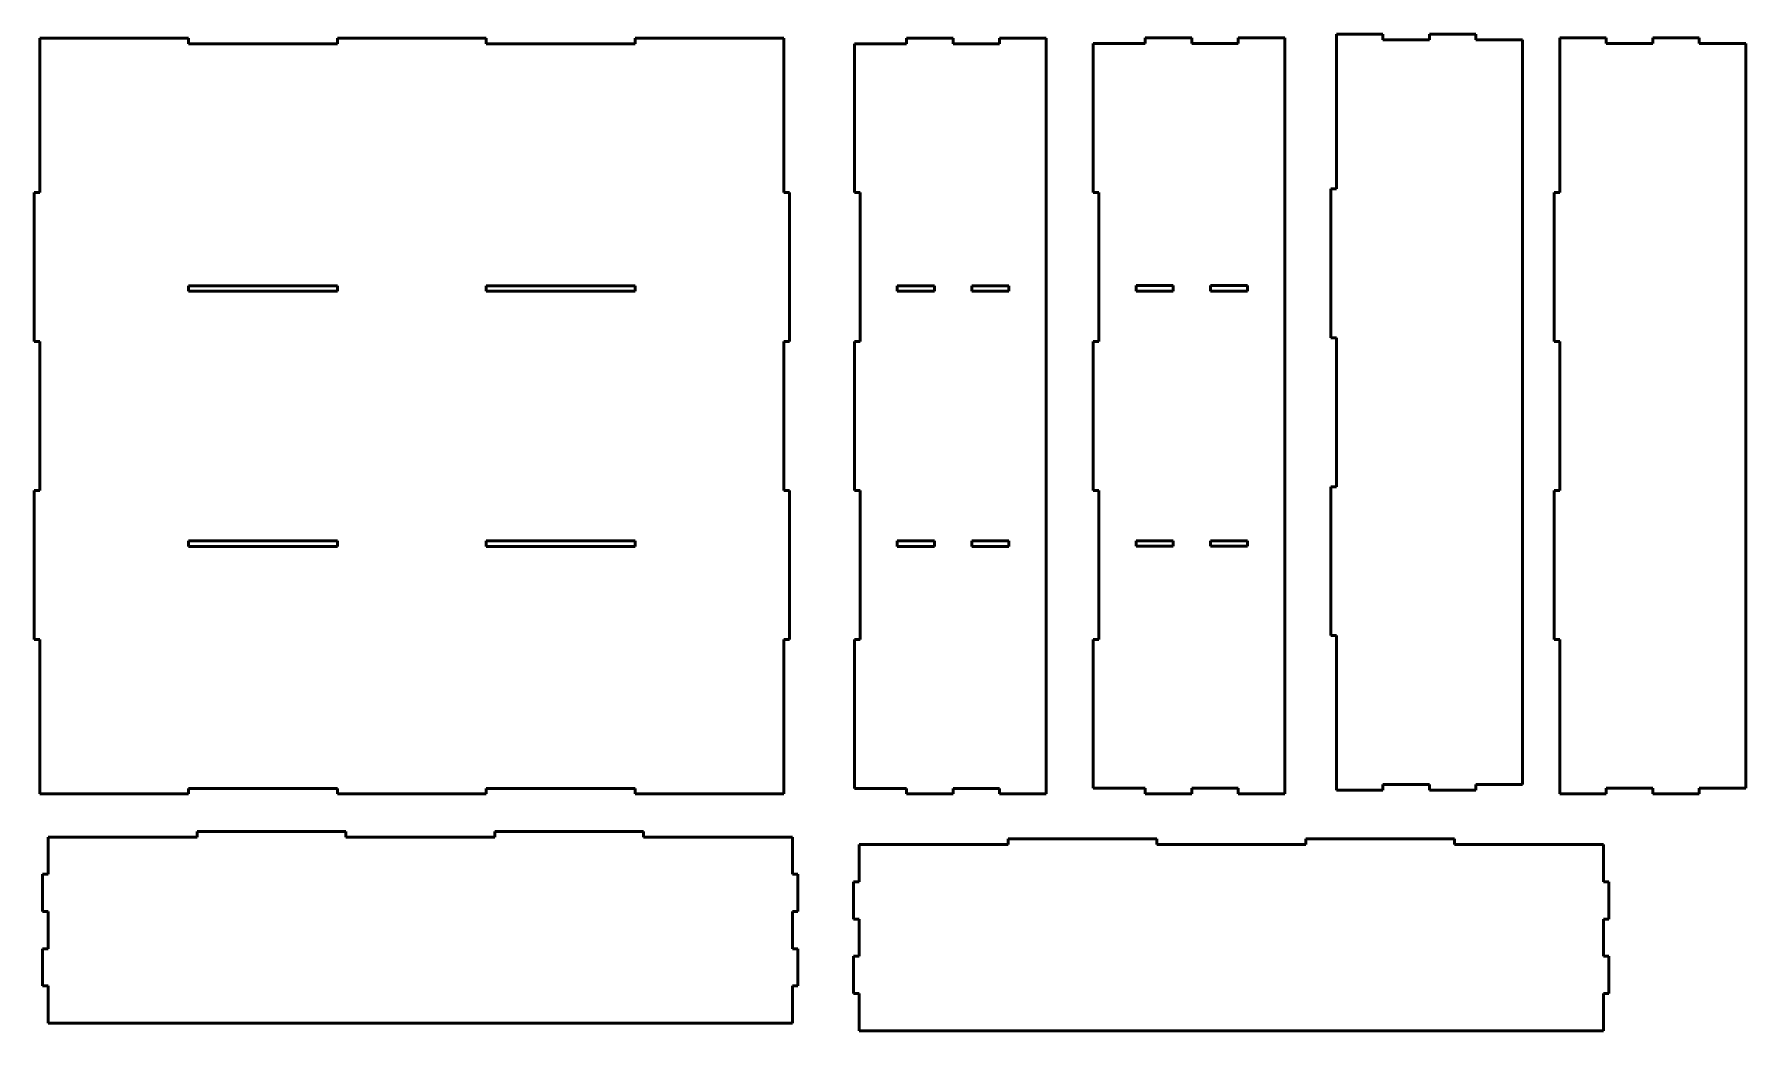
# Model space of a CAD drawing. Header units: millimetres. Extents: x 20 to 940, y 244 to 779.
import ezdxf

# ---------------------------------------------------------------- set-up
doc = ezdxf.new("R2010")
doc.units = ezdxf.units.MM
doc.layers.add('Visible (ANSI)', color=7, linetype='Continuous', lineweight=50)

msp = doc.modelspace()

# ---------------------------------------------------------------- linework, layer by layer
at = {"layer": 'Visible (ANSI)'}
for p, q in [((23.16, 776.7), (23.16, 693.7)), ((103.16, 776.7), (23.16, 776.7)), ((103.16, 773.7), (103.16, 776.7)), ((183.16, 773.7), (103.16, 773.7)), ((183.16, 776.7), (183.16, 773.7)), ((263.16, 776.7), (183.16, 776.7)), ((263.16, 773.7), (263.16, 776.7)), ((343.16, 773.7), (263.16, 773.7)), ((343.16, 776.7), (343.16, 773.7)), ((423.16, 776.7), (343.16, 776.7)), ((423.16, 693.7), (423.16, 776.7)), ((461.07, 773.7), (461.07, 693.7)), ((489.07, 773.7), (461.07, 773.7)), ((489.07, 776.7), (489.07, 773.7)), ((514.07, 776.7), (489.07, 776.7)), ((514.07, 773.7), (514.07, 776.7)), ((539.07, 773.7), (514.07, 773.7)), ((539.07, 776.7), (539.07, 773.7)), ((564.07, 776.7), (539.07, 776.7)), ((564.07, 370.7), (564.07, 776.7)), ((589.37, 773.76), (589.37, 693.76)), ((617.37, 773.76), (589.37, 773.76)), ((617.37, 776.76), (617.37, 773.76)), ((642.37, 776.76), (617.37, 776.76)), ((642.37, 773.76), (642.37, 776.76)), ((667.37, 773.76), (642.37, 773.76)), ((667.37, 776.76), (667.37, 773.76)), ((692.37, 776.76), (667.37, 776.76)), ((692.37, 370.76), (692.37, 776.76)), ((720.08, 778.76), (720.08, 695.76)), ((745.08, 778.76), (720.08, 778.76)), ((745.08, 775.76), (745.08, 778.76)), ((770.08, 775.76), (745.08, 775.76)), ((770.08, 778.76), (770.08, 775.76)), ((795.08, 778.76), (770.08, 778.76)), ((795.08, 775.76), (795.08, 778.76)), ((820.08, 775.76), (795.08, 775.76)), ((820.08, 375.76), (820.08, 775.76)), ((840.12, 776.76), (840.12, 693.76)), ((865.12, 776.76), (840.12, 776.76)), ((865.12, 773.76), (865.12, 776.76)), ((890.12, 773.76), (865.12, 773.76)), ((890.12, 776.76), (890.12, 773.76)), ((915.12, 776.76), (890.12, 776.76)), ((915.12, 773.76), (915.12, 776.76)), ((940.12, 773.76), (915.12, 773.76)), ((940.12, 373.76), (940.12, 773.76)), ((20.16, 693.7), (20.16, 613.7)), ((23.16, 693.7), (20.16, 693.7)), ((426.16, 693.7), (423.16, 693.7)), ((426.16, 613.7), (426.16, 693.7)), ((461.07, 693.7), (464.07, 693.7)), ((464.07, 693.7), (464.07, 613.7)), ((589.37, 693.76), (592.37, 693.76)), ((592.37, 693.76), (592.37, 613.76)), ((717.08, 695.76), (717.08, 615.76)), ((720.08, 695.76), (717.08, 695.76)), ((837.12, 693.76), (837.12, 613.76)), ((840.12, 693.76), (837.12, 693.76)), ((103.16, 640.7), (103.16, 643.7)), ((103.16, 643.7), (183.16, 643.7)), ((183.16, 640.7), (103.16, 640.7)), ((183.16, 643.7), (183.16, 640.7)), ((263.16, 643.7), (343.16, 643.7)), ((263.16, 640.7), (263.16, 643.7)), ((343.16, 640.7), (263.16, 640.7)), ((343.16, 643.7), (343.16, 640.7)), ((484.07, 643.7), (504.07, 643.7)), ((484.07, 640.7), (484.07, 643.7)), ((504.07, 640.7), (484.07, 640.7)), ((504.07, 643.7), (504.07, 640.7)), ((524.07, 640.7), (524.07, 643.7)), ((524.07, 643.7), (544.07, 643.7)), ((544.07, 640.7), (524.07, 640.7)), ((544.07, 643.7), (544.07, 640.7)), ((612.37, 643.76), (632.37, 643.76)), ((612.37, 640.76), (612.37, 643.76)), ((632.37, 640.76), (612.37, 640.76)), ((632.37, 643.76), (632.37, 640.76)), ((652.37, 640.76), (652.37, 643.76)), ((652.37, 643.76), (672.37, 643.76)), ((672.37, 640.76), (652.37, 640.76)), ((672.37, 643.76), (672.37, 640.76)), ((20.16, 613.7), (23.16, 613.7)), ((23.16, 613.7), (23.16, 533.7)), ((423.16, 613.7), (426.16, 613.7)), ((423.16, 533.7), (423.16, 613.7)), ((461.07, 613.7), (461.07, 533.7)), ((464.07, 613.7), (461.07, 613.7)), ((589.37, 613.76), (589.37, 533.76)), ((592.37, 613.76), (589.37, 613.76)), ((717.08, 615.76), (720.08, 615.76)), ((720.08, 615.76), (720.08, 535.76)), ((837.12, 613.76), (840.12, 613.76)), ((840.12, 613.76), (840.12, 533.76)), ((20.16, 533.7), (20.16, 453.7)), ((23.16, 533.7), (20.16, 533.7)), ((426.16, 533.7), (423.16, 533.7)), ((426.16, 453.7), (426.16, 533.7)), ((461.07, 533.7), (464.07, 533.7)), ((464.07, 533.7), (464.07, 453.7)), ((589.37, 533.76), (592.37, 533.76)), ((592.37, 533.76), (592.37, 453.76)), ((717.08, 535.76), (717.08, 455.76)), ((720.08, 535.76), (717.08, 535.76)), ((837.12, 533.76), (837.12, 453.76)), ((840.12, 533.76), (837.12, 533.76)), ((103.16, 503.7), (103.16, 506.7)), ((103.16, 506.7), (183.16, 506.7)), ((183.16, 506.7), (183.16, 503.7)), ((263.16, 506.7), (343.16, 506.7)), ((263.16, 503.7), (263.16, 506.7)), ((343.16, 506.7), (343.16, 503.7)), ((484.07, 506.7), (504.07, 506.7)), ((484.07, 503.7), (484.07, 506.7)), ((504.07, 506.7), (504.07, 503.7)), ((524.07, 506.7), (544.07, 506.7)), ((524.07, 503.7), (524.07, 506.7)), ((544.07, 506.7), (544.07, 503.7)), ((612.37, 506.76), (632.37, 506.76)), ((612.37, 503.76), (612.37, 506.76)), ((632.37, 506.76), (632.37, 503.76)), ((652.37, 506.76), (672.37, 506.76)), ((652.37, 503.76), (652.37, 506.76)), ((672.37, 506.76), (672.37, 503.76)), ((183.16, 503.7), (103.16, 503.7)), ((343.16, 503.7), (263.16, 503.7)), ((504.07, 503.7), (484.07, 503.7)), ((544.07, 503.7), (524.07, 503.7)), ((632.37, 503.76), (612.37, 503.76)), ((672.37, 503.76), (652.37, 503.76)), ((20.16, 453.7), (23.16, 453.7)), ((23.16, 453.7), (23.16, 370.7)), ((423.16, 370.7), (423.16, 453.7)), ((423.16, 453.7), (426.16, 453.7)), ((461.07, 453.7), (461.07, 373.7)), ((464.07, 453.7), (461.07, 453.7)), ((589.37, 453.76), (589.37, 373.76)), ((592.37, 453.76), (589.37, 453.76)), ((717.08, 455.76), (720.08, 455.76)), ((720.08, 455.76), (720.08, 372.76)), ((837.12, 453.76), (840.12, 453.76)), ((840.12, 453.76), (840.12, 370.76)), ((23.16, 370.7), (103.16, 370.7)), ((103.16, 373.7), (183.16, 373.7)), ((103.16, 370.7), (103.16, 373.7)), ((183.16, 373.7), (183.16, 370.7)), ((183.16, 370.7), (263.16, 370.7)), ((263.16, 373.7), (343.16, 373.7)), ((263.16, 370.7), (263.16, 373.7)), ((343.16, 373.7), (343.16, 370.7)), ((343.16, 370.7), (423.16, 370.7)), ((461.07, 373.7), (489.07, 373.7)), ((489.07, 373.7), (489.07, 370.7)), ((489.07, 370.7), (514.07, 370.7)), ((514.07, 373.7), (539.07, 373.7)), ((514.07, 370.7), (514.07, 373.7)), ((539.07, 373.7), (539.07, 370.7)), ((539.07, 370.7), (564.07, 370.7)), ((589.37, 373.76), (617.37, 373.76)), ((617.37, 373.76), (617.37, 370.76)), ((617.37, 370.76), (642.37, 370.76)), ((642.37, 373.76), (667.37, 373.76)), ((642.37, 370.76), (642.37, 373.76)), ((667.37, 373.76), (667.37, 370.76)), ((667.37, 370.76), (692.37, 370.76)), ((720.08, 372.76), (745.08, 372.76)), ((745.08, 375.76), (770.08, 375.76)), ((745.08, 372.76), (745.08, 375.76)), ((770.08, 375.76), (770.08, 372.76)), ((770.08, 372.76), (795.08, 372.76)), ((795.08, 375.76), (820.08, 375.76)), ((795.08, 372.76), (795.08, 375.76)), ((840.12, 370.76), (865.12, 370.76)), ((865.12, 373.76), (890.12, 373.76)), ((865.12, 370.76), (865.12, 373.76)), ((890.12, 373.76), (890.12, 370.76)), ((890.12, 370.76), (915.12, 370.76)), ((915.12, 373.76), (940.12, 373.76)), ((915.12, 370.76), (915.12, 373.76)), ((187.65, 350.6), (107.65, 350.6)), ((107.65, 350.6), (107.65, 347.6)), ((187.65, 347.6), (187.65, 350.6)), ((267.65, 350.6), (267.65, 347.6)), ((347.65, 350.6), (267.65, 350.6)), ((347.65, 347.6), (347.65, 350.6)), ((27.65, 347.6), (27.65, 327.6)), ((107.65, 347.6), (27.65, 347.6)), ((267.65, 347.6), (187.65, 347.6)), ((427.65, 347.6), (347.65, 347.6)), ((427.65, 327.6), (427.65, 347.6)), ((463.58, 343.54), (463.58, 323.54)), ((543.58, 343.54), (463.58, 343.54)), ((623.58, 346.54), (543.58, 346.54)), ((543.58, 346.54), (543.58, 343.54)), ((623.58, 343.54), (623.58, 346.54)), ((703.58, 343.54), (623.58, 343.54)), ((703.58, 346.54), (703.58, 343.54)), ((783.58, 346.54), (703.58, 346.54)), ((783.58, 343.54), (783.58, 346.54)), ((863.58, 343.54), (783.58, 343.54)), ((863.58, 323.54), (863.58, 343.54)), ((24.65, 327.6), (24.65, 307.6)), ((27.65, 327.6), (24.65, 327.6)), ((430.65, 327.6), (427.65, 327.6)), ((430.65, 307.6), (430.65, 327.6)), ((460.58, 323.54), (460.58, 303.54)), ((463.58, 323.54), (460.58, 323.54)), ((866.58, 323.54), (863.58, 323.54)), ((866.58, 303.54), (866.58, 323.54)), ((24.65, 307.6), (27.65, 307.6)), ((27.65, 307.6), (27.65, 287.6)), ((427.65, 307.6), (430.65, 307.6)), ((427.65, 287.6), (427.65, 307.6)), ((460.58, 303.54), (463.58, 303.54)), ((463.58, 303.54), (463.58, 283.54)), ((863.58, 303.54), (866.58, 303.54)), ((863.58, 283.54), (863.58, 303.54)), ((24.65, 287.6), (24.65, 267.6)), ((27.65, 287.6), (24.65, 287.6)), ((430.65, 287.6), (427.65, 287.6)), ((430.65, 267.6), (430.65, 287.6)), ((460.58, 283.54), (460.58, 263.54)), ((463.58, 283.54), (460.58, 283.54)), ((866.58, 283.54), (863.58, 283.54)), ((866.58, 263.54), (866.58, 283.54)), ((24.65, 267.6), (27.65, 267.6)), ((27.65, 267.6), (27.65, 247.6)), ((427.65, 267.6), (430.65, 267.6)), ((427.65, 247.6), (427.65, 267.6)), ((460.58, 263.54), (463.58, 263.54)), ((463.58, 263.54), (463.58, 243.54)), ((863.58, 263.54), (866.58, 263.54)), ((863.58, 243.54), (863.58, 263.54)), ((27.65, 247.6), (427.65, 247.6)), ((463.58, 243.54), (863.58, 243.54))]:
    msp.add_line(p, q, dxfattribs=at)

doc.saveas('drawing.dxf')
